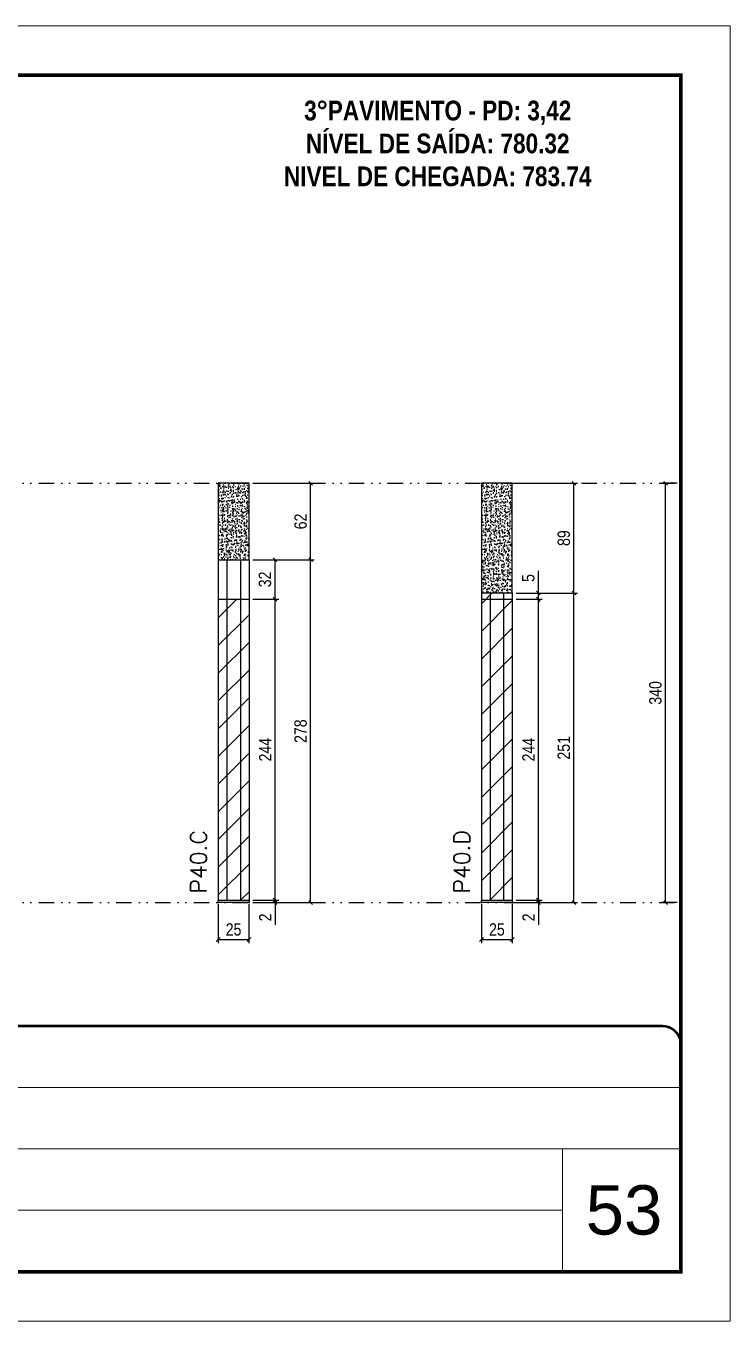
# Model space of a CAD drawing. Extents: x 14400 to 27878, y -21631 to 6985.
# Drawn here: x 15327 to 15898, y -8997 to -7947 of the extents above; entities that cross this region are included whole.
import ezdxf

# ---------------------------------------------------------------- set-up
doc = ezdxf.new("R2010")
doc.units = 0
for name, pattern in [('CONTINUO', [0]), ('DASHED', [0.75, 0.5, -0.25]), ('DIVIDE2', [0.625, 0.25, -0.125, 0, -0.125, 0, -0.125])]:
    doc.linetypes.add(name, pattern=pattern)
for name, color, linetype, lineweight in [('CARIMBO', 255, 'Continuous', 9), ('Folhas', 255, 'Continuous', 9), ('Hachura', 251, 'Continuous', 9), ('SARRAFO DE PRESSAO', 251, 'DASHED', 9), ('Texto Seção', 7, 'Continuous', 15)]:
    doc.layers.add(name, color=color, linetype=linetype, lineweight=lineweight)
for name, color, linetype in [('COTA', 241, 'Continuous'), ('NOMENCLATURA', 7, 'Continuous'), ('Nível', 160, 'Continuous'), ('Painéis', 200, 'Continuous'), ('SARR_2.2x7', 40, 'Continuous')]:
    doc.layers.add(name, color=color, linetype=linetype)
doc.styles.add('ARIAL', font='arial.ttf')
doc.styles.add('COTA TECNICA', font='techl___.ttf', dxfattribs={"height": 10})
doc.styles.add('COTA TECNICA-50', font='techl___.ttf', dxfattribs={"height": 10})
doc.styles.add('REGUA-120', font='ROMANS.shx', dxfattribs={"height": 15})
doc.styles.add('ROMANC', font='techb___.ttf', dxfattribs={"height": 2.5})
doc.dimstyles.new('COTA PAINEL-50', dxfattribs={"dimtxt": 10, "dimasz": 3, "dimexe": 3, "dimexo": 3, "dimgap": 3, "dimtad": 1, "dimdec": 1, "dimzin": 12, "dimdsep": 46, "dimtxsty": 'COTA TECNICA-50', "dimblk1": 'OBLIQUE', "dimblk2": 'OBLIQUE', "dimsah": 1, "dimcen": 0.9, "dimclrd": 4, "dimclre": 4, "dimclrt": 240, "dimadec": 1, "dimazin": 3, "dimtfac": 1, "dimtdec": 1, "dimtmove": 0, "dimatfit": 3, "dimfxl": 1, "dimtolj": 1, "dimtzin": 12, "dimarcsym": 0})
doc.dimstyles.new('PAINEL', dxfattribs={"dimtxt": 10, "dimasz": 3, "dimexe": 3, "dimexo": 3, "dimgap": 3, "dimtad": 1, "dimdec": 1, "dimzin": 12, "dimdsep": 46, "dimtxsty": 'COTA TECNICA', "dimblk1": 'OBLIQUE', "dimblk2": 'OBLIQUE', "dimsah": 1, "dimcen": 0.9, "dimclrd": 4, "dimclre": 4, "dimclrt": 240, "dimadec": 1, "dimazin": 3, "dimtfac": 1, "dimtdec": 1, "dimtmove": 0, "dimatfit": 3, "dimfxl": 1, "dimtolj": 1, "dimtzin": 12, "dimarcsym": 0})

# ---------------------------------------------------------------- blocks, each defined once
blk = doc.blocks.new('9999999999')
at = {"color": 30, "linetype": 'CONTINUO'}
for p, q in [((98564.6, 34379.6), (99584, 34379.6)), ((98564.6, 34329.8), (99488, 34329.8)), ((99584, 34329.8), (99488, 34329.8)), ((99488, 34329.8), (99488, 34230.2)), ((98564.6, 34280), (99488, 34280))]:
    blk.add_line(p, q, dxfattribs=at)
at = {"color": 30, "linetype": 'CONTINUO', "const_width": 2}
blk.add_lwpolyline([(99584, 34230.2), (99584, 34414.4, 0.414214), (99569, 34429.4), (98229, 34429.4, 0.414214), (98214, 34414.4), (98214, 34245.2, 0.414214), (98229, 34230.2), (99584, 34230.2)], format="xyb", dxfattribs=at)
at = {"layer": 'Folhas'}
blk.add_lwpolyline([(98139, 34190.2), (99624, 34190.2), (99624, 35240.2), (98139, 35240.2)], close=True, dxfattribs=at)
at = {"layer": 'Folhas', "color": 30, "const_width": 3}
blk.add_lwpolyline([(98214, 34230.2), (99584, 34230.2), (99584, 35200.2), (98214, 35200.2)], close=True, dxfattribs=at)
blk = doc.blocks.new('_Oblique')
at = {"color": 0, "linetype": 'ByBlock', "lineweight": -2}
blk.add_line((-0.5, -0.5), (0.5, 0.5), dxfattribs=at)
blk = doc.blocks.new('*D2112')
at = {"layer": 'COTA', "color": 4, "lineweight": -2, "transparency": 16777216}
for p, q in [((15855.5, -8317.5), (15843.1, -8317.5)), ((15846.1, -8657.5), (15846.1, -8317.5)), ((15855.5, -8657.5), (15843.1, -8657.5))]:
    blk.add_line(p, q, dxfattribs=at)
at = {"layer": 'Defpoints', "color": 0, "transparency": 16777216}
for p in [(15846.1, -8317.5), (15858.5, -8317.5), (15858.5, -8657.5)]:
    blk.add_point(p, dxfattribs=at)
at = {"layer": 'COTA', "color": 4, "lineweight": -2, "transparency": 16777216, "xscale": 3, "yscale": 3, "zscale": 3}
for p, rotation in [((15846.1, -8317.5), 90), ((15846.1, -8657.5), 270)]:
    blk.add_blockref('_Oblique', p, dxfattribs=dict(at, rotation=rotation))
at = {"layer": 'COTA', "color": 240, "transparency": 16777216, "insert": (15837.9, -8487.5), "char_height": 10, "attachment_point": 5, "rotation": 90, "style": 'COTA TECNICA'}
blk.add_mtext('\\A1;340', dxfattribs=at)
blk = doc.blocks.new('*D4369')
at = {"layer": 'COTA', "color": 4, "lineweight": -2, "transparency": 16777216}
for p, q in [((15483.2, -8658.5), (15483.2, -8690.4)), ((15508.2, -8658.5), (15508.2, -8690.4)), ((15483.2, -8687.4), (15508.2, -8687.4))]:
    blk.add_line(p, q, dxfattribs=at)
at = {"layer": 'Defpoints', "color": 0, "transparency": 16777216}
for p in [(15483.2, -8655.5), (15508.2, -8655.5), (15508.2, -8687.4)]:
    blk.add_point(p, dxfattribs=at)
at = {"layer": 'COTA', "color": 4, "lineweight": -2, "transparency": 16777216, "xscale": 3, "yscale": 3, "zscale": 3, "rotation": 180}
blk.add_blockref('_Oblique', (15483.2, -8687.4), dxfattribs=at)
at = {"layer": 'COTA', "color": 4, "lineweight": -2, "transparency": 16777216, "xscale": 3, "yscale": 3, "zscale": 3}
blk.add_blockref('_Oblique', (15508.2, -8687.4), dxfattribs=at)
at = {"layer": 'COTA', "color": 240, "transparency": 16777216, "insert": (15495.7, -8679.3), "char_height": 10, "attachment_point": 5, "style": 'COTA TECNICA'}
blk.add_mtext('\\A1;25', dxfattribs=at)
blk = doc.blocks.new('*D4370')
at = {"layer": 'COTA', "color": 4, "lineweight": -2, "transparency": 16777216}
for p, q in [((15511.2, -8655.5), (15532.4, -8655.5)), ((15511.2, -8657.5), (15532.4, -8657.5)), ((15529.4, -8655.5), (15529.4, -8652.5)), ((15529.4, -8655.5), (15529.4, -8657.5)), ((15529.4, -8657.5), (15529.4, -8675.6))]:
    blk.add_line(p, q, dxfattribs=at)
at = {"layer": 'Defpoints', "color": 0, "transparency": 16777216}
for p in [(15508.2, -8655.5), (15508.2, -8657.5), (15529.4, -8655.5)]:
    blk.add_point(p, dxfattribs=at)
at = {"layer": 'COTA', "color": 4, "lineweight": -2, "transparency": 16777216, "xscale": 3, "yscale": 3, "zscale": 3}
for p, rotation in [((15529.4, -8655.5), 270), ((15529.4, -8657.5), 90)]:
    blk.add_blockref('_Oblique', p, dxfattribs=dict(at, rotation=rotation))
at = {"layer": 'COTA', "color": 240, "transparency": 16777216, "insert": (15521.4, -8669.5), "char_height": 10, "attachment_point": 5, "rotation": 90, "style": 'COTA TECNICA-50'}
blk.add_mtext('\\A1;2', dxfattribs=at)
blk = doc.blocks.new('*D4371')
at = {"layer": 'COTA', "color": 4, "lineweight": -2, "transparency": 16777216}
for p, q in [((15511.2, -8379.5), (15561.2, -8379.5)), ((15558.2, -8657.5), (15558.2, -8379.5)), ((15511.2, -8657.5), (15561.2, -8657.5))]:
    blk.add_line(p, q, dxfattribs=at)
at = {"layer": 'Defpoints', "color": 0, "transparency": 16777216}
for p in [(15508.2, -8379.5), (15558.2, -8379.5), (15508.2, -8657.5)]:
    blk.add_point(p, dxfattribs=at)
at = {"layer": 'COTA', "color": 4, "lineweight": -2, "transparency": 16777216, "xscale": 3, "yscale": 3, "zscale": 3}
for p, rotation in [((15558.2, -8379.5), 90), ((15558.2, -8657.5), 270)]:
    blk.add_blockref('_Oblique', p, dxfattribs=dict(at, rotation=rotation))
at = {"layer": 'COTA', "color": 240, "transparency": 16777216, "insert": (15550.1, -8518.5), "char_height": 10, "attachment_point": 5, "rotation": 90, "style": 'COTA TECNICA-50'}
blk.add_mtext('\\A1;278', dxfattribs=at)
blk = doc.blocks.new('*D4372')
at = {"layer": 'COTA', "color": 4, "lineweight": -2, "transparency": 16777216}
for p, q in [((15511.2, -8317.5), (15561.2, -8317.5)), ((15558.2, -8379.5), (15558.2, -8317.5)), ((15511.2, -8379.5), (15561.2, -8379.5))]:
    blk.add_line(p, q, dxfattribs=at)
at = {"layer": 'Defpoints', "color": 0, "transparency": 16777216}
for p in [(15508.2, -8317.5), (15558.2, -8317.5), (15508.2, -8379.5)]:
    blk.add_point(p, dxfattribs=at)
at = {"layer": 'COTA', "color": 4, "lineweight": -2, "transparency": 16777216, "xscale": 3, "yscale": 3, "zscale": 3}
for p, rotation in [((15558.2, -8317.5), 90), ((15558.2, -8379.5), 270)]:
    blk.add_blockref('_Oblique', p, dxfattribs=dict(at, rotation=rotation))
at = {"layer": 'COTA', "color": 240, "transparency": 16777216, "insert": (15550.1, -8348.5), "char_height": 10, "attachment_point": 5, "rotation": 90, "style": 'COTA TECNICA'}
blk.add_mtext('\\A1;62', dxfattribs=at)
blk = doc.blocks.new('*D4389')
at = {"layer": 'COTA', "color": 4, "lineweight": -2, "transparency": 16777216}
for p, q in [((15511.2, -8411.5), (15532.4, -8411.5)), ((15529.4, -8655.5), (15529.4, -8411.5)), ((15511.2, -8655.5), (15532.4, -8655.5))]:
    blk.add_line(p, q, dxfattribs=at)
at = {"layer": 'Defpoints', "color": 0, "transparency": 16777216}
for p in [(15508.2, -8411.5), (15529.4, -8411.5), (15508.2, -8655.5)]:
    blk.add_point(p, dxfattribs=at)
at = {"layer": 'COTA', "color": 4, "lineweight": -2, "transparency": 16777216, "xscale": 3, "yscale": 3, "zscale": 3}
for p, rotation in [((15529.4, -8411.5), 90), ((15529.4, -8655.5), 270)]:
    blk.add_blockref('_Oblique', p, dxfattribs=dict(at, rotation=rotation))
at = {"layer": 'COTA', "color": 240, "transparency": 16777216, "insert": (15521.4, -8533.5), "char_height": 10, "attachment_point": 5, "rotation": 90, "style": 'COTA TECNICA'}
blk.add_mtext('\\A1;244', dxfattribs=at)
blk = doc.blocks.new('*D4390')
at = {"layer": 'COTA', "color": 4, "lineweight": -2, "transparency": 16777216}
for p, q in [((15511.2, -8379.5), (15532.4, -8379.5)), ((15529.4, -8411.5), (15529.4, -8379.5)), ((15511.2, -8411.5), (15532.4, -8411.5))]:
    blk.add_line(p, q, dxfattribs=at)
at = {"layer": 'Defpoints', "color": 0, "transparency": 16777216}
for p in [(15508.2, -8379.5), (15529.4, -8379.5), (15508.2, -8411.5)]:
    blk.add_point(p, dxfattribs=at)
at = {"layer": 'COTA', "color": 4, "lineweight": -2, "transparency": 16777216, "xscale": 3, "yscale": 3, "zscale": 3}
for p, rotation in [((15529.4, -8379.5), 90), ((15529.4, -8411.5), 270)]:
    blk.add_blockref('_Oblique', p, dxfattribs=dict(at, rotation=rotation))
at = {"layer": 'COTA', "color": 240, "transparency": 16777216, "insert": (15521.2, -8395.5), "char_height": 10, "attachment_point": 5, "rotation": 90, "style": 'COTA TECNICA'}
blk.add_mtext('\\A1;32', dxfattribs=at)
blk = doc.blocks.new('*D4373')
at = {"layer": 'COTA', "color": 4, "lineweight": -2, "transparency": 16777216}
for p, q in [((15696.8, -8658.5), (15696.8, -8690.4)), ((15721.8, -8658.5), (15721.8, -8690.4)), ((15696.8, -8687.4), (15721.8, -8687.4))]:
    blk.add_line(p, q, dxfattribs=at)
at = {"layer": 'Defpoints', "color": 0, "transparency": 16777216}
for p in [(15696.8, -8655.5), (15721.8, -8655.5), (15721.8, -8687.4)]:
    blk.add_point(p, dxfattribs=at)
at = {"layer": 'COTA', "color": 4, "lineweight": -2, "transparency": 16777216, "xscale": 3, "yscale": 3, "zscale": 3, "rotation": 180}
blk.add_blockref('_Oblique', (15696.8, -8687.4), dxfattribs=at)
at = {"layer": 'COTA', "color": 4, "lineweight": -2, "transparency": 16777216, "xscale": 3, "yscale": 3, "zscale": 3}
blk.add_blockref('_Oblique', (15721.8, -8687.4), dxfattribs=at)
at = {"layer": 'COTA', "color": 240, "transparency": 16777216, "insert": (15709.3, -8679.3), "char_height": 10, "attachment_point": 5, "style": 'COTA TECNICA'}
blk.add_mtext('\\A1;25', dxfattribs=at)
blk = doc.blocks.new('*D4374')
at = {"layer": 'COTA', "color": 4, "lineweight": -2, "transparency": 16777216}
for p, q in [((15724.8, -8655.5), (15746, -8655.5)), ((15724.8, -8657.5), (15746, -8657.5)), ((15743, -8655.5), (15743, -8652.5)), ((15743, -8655.5), (15743, -8657.5)), ((15743, -8657.5), (15743, -8675.6))]:
    blk.add_line(p, q, dxfattribs=at)
at = {"layer": 'Defpoints', "color": 0, "transparency": 16777216}
for p in [(15721.8, -8655.5), (15721.8, -8657.5), (15743, -8655.5)]:
    blk.add_point(p, dxfattribs=at)
at = {"layer": 'COTA', "color": 4, "lineweight": -2, "transparency": 16777216, "xscale": 3, "yscale": 3, "zscale": 3}
for p, rotation in [((15743, -8655.5), 270), ((15743, -8657.5), 90)]:
    blk.add_blockref('_Oblique', p, dxfattribs=dict(at, rotation=rotation))
at = {"layer": 'COTA', "color": 240, "transparency": 16777216, "insert": (15735, -8669.5), "char_height": 10, "attachment_point": 5, "rotation": 90, "style": 'COTA TECNICA-50'}
blk.add_mtext('\\A1;2', dxfattribs=at)
blk = doc.blocks.new('*D4375')
at = {"layer": 'COTA', "color": 4, "lineweight": -2, "transparency": 16777216}
for p, q in [((15724.8, -8406.5), (15774.8, -8406.5)), ((15771.8, -8657.5), (15771.8, -8406.5)), ((15724.8, -8657.5), (15774.8, -8657.5))]:
    blk.add_line(p, q, dxfattribs=at)
at = {"layer": 'Defpoints', "color": 0, "transparency": 16777216}
for p in [(15721.8, -8406.5), (15771.8, -8406.5), (15721.8, -8657.5)]:
    blk.add_point(p, dxfattribs=at)
at = {"layer": 'COTA', "color": 4, "lineweight": -2, "transparency": 16777216, "xscale": 3, "yscale": 3, "zscale": 3}
for p, rotation in [((15771.8, -8406.5), 90), ((15771.8, -8657.5), 270)]:
    blk.add_blockref('_Oblique', p, dxfattribs=dict(at, rotation=rotation))
at = {"layer": 'COTA', "color": 240, "transparency": 16777216, "insert": (15763.6, -8532), "char_height": 10, "attachment_point": 5, "rotation": 90, "style": 'COTA TECNICA-50'}
blk.add_mtext('\\A1;251', dxfattribs=at)
blk = doc.blocks.new('*D4376')
at = {"layer": 'COTA', "color": 4, "lineweight": -2, "transparency": 16777216}
for p, q in [((15724.8, -8317.5), (15774.8, -8317.5)), ((15771.8, -8406.5), (15771.8, -8317.5)), ((15724.8, -8406.5), (15774.8, -8406.5))]:
    blk.add_line(p, q, dxfattribs=at)
at = {"layer": 'Defpoints', "color": 0, "transparency": 16777216}
for p in [(15721.8, -8317.5), (15771.8, -8317.5), (15721.8, -8406.5)]:
    blk.add_point(p, dxfattribs=at)
at = {"layer": 'COTA', "color": 4, "lineweight": -2, "transparency": 16777216, "xscale": 3, "yscale": 3, "zscale": 3}
for p, rotation in [((15771.8, -8317.5), 90), ((15771.8, -8406.5), 270)]:
    blk.add_blockref('_Oblique', p, dxfattribs=dict(at, rotation=rotation))
at = {"layer": 'COTA', "color": 240, "transparency": 16777216, "insert": (15763.6, -8362), "char_height": 10, "attachment_point": 5, "rotation": 90, "style": 'COTA TECNICA'}
blk.add_mtext('\\A1;89', dxfattribs=at)
blk = doc.blocks.new('*D4391')
at = {"layer": 'COTA', "color": 4, "lineweight": -2, "transparency": 16777216}
for p, q in [((15724.8, -8411.5), (15746, -8411.5)), ((15743, -8655.5), (15743, -8411.5)), ((15724.8, -8655.5), (15746, -8655.5))]:
    blk.add_line(p, q, dxfattribs=at)
at = {"layer": 'Defpoints', "color": 0, "transparency": 16777216}
for p in [(15721.8, -8411.5), (15743, -8411.5), (15721.8, -8655.5)]:
    blk.add_point(p, dxfattribs=at)
at = {"layer": 'COTA', "color": 4, "lineweight": -2, "transparency": 16777216, "xscale": 3, "yscale": 3, "zscale": 3}
for p, rotation in [((15743, -8411.5), 90), ((15743, -8655.5), 270)]:
    blk.add_blockref('_Oblique', p, dxfattribs=dict(at, rotation=rotation))
at = {"layer": 'COTA', "color": 240, "transparency": 16777216, "insert": (15734.9, -8533.5), "char_height": 10, "attachment_point": 5, "rotation": 90, "style": 'COTA TECNICA'}
blk.add_mtext('\\A1;244', dxfattribs=at)
blk = doc.blocks.new('*D4392')
at = {"layer": 'COTA', "color": 4, "lineweight": -2, "transparency": 16777216}
for p, q in [((15743, -8406.5), (15743, -8388.4)), ((15724.8, -8406.5), (15746, -8406.5)), ((15743, -8411.5), (15743, -8406.5)), ((15724.8, -8411.5), (15746, -8411.5)), ((15743, -8411.5), (15743, -8414.5))]:
    blk.add_line(p, q, dxfattribs=at)
at = {"layer": 'Defpoints', "color": 0, "transparency": 16777216}
for p in [(15721.8, -8406.5), (15743, -8406.5), (15721.8, -8411.5)]:
    blk.add_point(p, dxfattribs=at)
at = {"layer": 'COTA', "color": 4, "lineweight": -2, "transparency": 16777216, "xscale": 3, "yscale": 3, "zscale": 3}
for p, rotation in [((15743, -8406.5), 270), ((15743, -8411.5), 90)]:
    blk.add_blockref('_Oblique', p, dxfattribs=dict(at, rotation=rotation))
at = {"layer": 'COTA', "color": 240, "transparency": 16777216, "insert": (15734.8, -8394.4), "char_height": 10, "attachment_point": 5, "rotation": 90, "style": 'COTA TECNICA'}
blk.add_mtext('\\A1;5', dxfattribs=at)

msp = doc.modelspace()

# ---------------------------------------------------------------- hatches: boundary and pattern name
at = {"layer": 'COTA'}
h = msp.add_hatch(dxfattribs=at)
h.set_pattern_fill('AR-CONC', color=256, scale=0.03)
h.set_pattern_definition([(50, (-4755, -3205.7253), (5.4655401, -0.4781726), [0.5715, -6.2865]), (355, (-4755, -3205.7253), (-1.0573026, 5.7317054), [0.4572, -5.0292175]), (100.451445, (-4754.5445, -3205.765), (4.4082374, 5.2535326), [0.4857003, -5.3427073]), (46.1842, (-4755, -3204.201), (8.1323712, -1.2612698), [0.85725, -9.42975]), (96.635558, (-4754.322, -3204.3064), (7.122124, 7.4227837), [0.7285507, -8.0140682]), (351.18415, (-4755, -3204.201), (7.122124, 7.4227837), [0.685799, -7.543792]), (21, (-4754.238, -3204.5823), (4.5484317, -3.0679559), [0.5715, -6.2865]), (326, (-4754.238, -3204.5823), (1.8540609, 5.525639), [0.4572, -5.0292]), (71.451445, (-4753.859, -3204.838), (6.4024926, 2.457683), [0.4857003, -5.3426981]), (37.5, (-4755, -3205.7253), (0.0926581, 2.53665117), [0, -4.96824, 0, -5.1054, 0, -5.04825]), (7.5, (-4755, -3205.7253), (2.00458988, 3.00541724), [0, -2.91084, 0, -4.85394, 0, -1.92405]), (327.5, (-4756.6993, -3205.7253), (4.06771786, -0.17186232), [0, -1.905, 0, -5.9436, 0, -7.8867]), (317.5, (-4757.4613, -3205.7253), (4.44387544, 0.76279473), [0, -2.4765, 0, -3.94716, 0, -5.6007])])
h.paths.add_polyline_path([(15508.25, -8317.47), (15483.25, -8317.47), (15483.25, -8379.47), (15508.25, -8379.47)])
h = msp.add_hatch(dxfattribs=at)
h.set_pattern_fill('AR-CONC', color=256, scale=0.03)
h.set_pattern_definition([(50, (-4541.4846, -3205.7253), (5.4655401, -0.4781726), [0.5715, -6.2865]), (355, (-4541.4846, -3205.7253), (-1.0573026, 5.7317054), [0.4572, -5.0292175]), (100.451445, (-4541.029, -3205.765), (4.4082374, 5.2535326), [0.4857003, -5.3427073]), (46.1842, (-4541.4846, -3204.201), (8.1323712, -1.2612698), [0.85725, -9.42975]), (96.635558, (-4540.807, -3204.3064), (7.122124, 7.4227837), [0.7285507, -8.0140682]), (351.18415, (-4541.485, -3204.201), (7.122124, 7.4227837), [0.685799, -7.543792]), (21, (-4540.7226, -3204.5823), (4.5484317, -3.0679559), [0.5715, -6.2865]), (326, (-4540.7226, -3204.5823), (1.8540609, 5.525639), [0.4572, -5.0292]), (71.451445, (-4540.3435, -3204.838), (6.4024926, 2.457683), [0.4857003, -5.3426981]), (37.5, (-4541.4846, -3205.7253), (0.0926581, 2.53665117), [0, -4.96824, 0, -5.1054, 0, -5.04825]), (7.5, (-4541.4846, -3205.7253), (2.00458988, 3.00541724), [0, -2.91084, 0, -4.85394, 0, -1.92405]), (327.5, (-4543.1838, -3205.7253), (4.06771786, -0.17186232), [0, -1.905, 0, -5.9436, 0, -7.8867]), (317.5, (-4543.946, -3205.7253), (4.44387544, 0.76279473), [0, -2.4765, 0, -3.94716, 0, -5.6007])])
h.paths.add_polyline_path([(15721.76, -8317.47), (15696.76, -8317.47), (15696.76, -8406.47), (15721.76, -8406.47)])
at = {"layer": 'Hachura'}
h = msp.add_hatch(dxfattribs=at)
h.set_pattern_fill('ANSI31', color=256, scale=5)
h.paths.add_polyline_path([(14793.27, -8331.47), (14617.27, -8331.47), (14617.27, -8379.47), (14606.27, -8379.47), (14606.27, -8411.47), (14827.27, -8411.47), (14827.27, -8406.47), (14816.27, -8406.47), (14816.27, -8381.47), (14793.27, -8381.47)])
h.paths.add_polyline_path([(14827.27, -8411.47), (14606.27, -8411.47), (14606.27, -8533.47), (14827.27, -8533.47)])
h.paths.add_polyline_path([(14827.27, -8533.47), (14606.27, -8533.47), (14606.27, -8655.47), (14827.27, -8655.47)])
h.paths.add_polyline_path([(15260.02, -8533.47), (15039.02, -8533.47), (15039.02, -8655.47), (15260.02, -8655.47)])
h.paths.add_polyline_path([(15260.02, -8411.47), (15039.02, -8411.47), (15039.02, -8533.47), (15260.02, -8533.47)])
h.paths.add_polyline_path([(15249.02, -8331.47), (15073.02, -8331.47), (15073.02, -8381.47), (15050.02, -8381.47), (15050.02, -8406.47), (15039.02, -8406.47), (15039.02, -8409.47), (15260.02, -8409.47), (15260.02, -8379.47), (15249.02, -8379.47)])
h.paths.add_polyline_path([(15508.25, -8411.47), (15483.25, -8411.47), (15483.25, -8655.47), (15508.25, -8655.47)])
h.paths.add_polyline_path([(15721.76, -8411.47), (15696.76, -8411.47), (15696.76, -8655.47), (15721.76, -8655.47)])
h.paths.add_polyline_path([(15721.76, -8406.47), (15696.76, -8406.47), (15696.76, -8411.47), (15721.76, -8411.47)])

# ---------------------------------------------------------------- linework, layer by layer
at = {"layer": 'COTA'}
for points in [[(15483.25, -8379.47), (15508.25, -8379.47), (15508.25, -8317.47), (15483.25, -8317.47)], [(15696.76, -8406.47), (15721.76, -8406.47), (15721.76, -8317.47), (15696.76, -8317.47)]]:
    msp.add_lwpolyline(points, close=True, dxfattribs=at)
at = {"layer": 'Nível', "color": 4, "linetype": 'DIVIDE2', "ltscale": 50}
for p, q in [((14488.47, -8317.47), (15858.47, -8317.47)), ((14488.47, -8657.47), (15858.47, -8657.47))]:
    msp.add_line(p, q, dxfattribs=at)
at = {"layer": 'Painéis'}
for p, q in [((15483.25, -8379.47), (15483.25, -8655.47)), ((15483.25, -8379.47), (15508.25, -8379.47)), ((15483.25, -8379.47), (15508.25, -8379.47)), ((15508.25, -8379.47), (15508.25, -8655.47)), ((15696.76, -8406.47), (15696.76, -8655.47)), ((15696.76, -8406.47), (15721.76, -8406.47)), ((15696.76, -8406.47), (15721.76, -8406.47)), ((15721.76, -8406.47), (15721.76, -8655.47)), ((15483.25, -8411.47), (15508.25, -8411.47)), ((15696.76, -8411.47), (15721.76, -8411.47)), ((15483.25, -8655.47), (15508.25, -8655.47)), ((15483.25, -8655.47), (15508.25, -8655.47)), ((15483.25, -8657.47), (15483.25, -8655.47)), ((15508.25, -8657.47), (15483.25, -8657.47)), ((15508.25, -8655.47), (15508.25, -8657.47)), ((15696.76, -8655.47), (15721.76, -8655.47)), ((15696.76, -8655.47), (15721.76, -8655.47)), ((15696.76, -8657.47), (15696.76, -8655.47)), ((15721.76, -8657.47), (15696.76, -8657.47)), ((15721.76, -8655.47), (15721.76, -8657.47))]:
    msp.add_line(p, q, dxfattribs=at)
at = {"layer": 'SARR_2.2x7'}
for p, q in [((15490.25, -8379.47), (15490.25, -8655.47)), ((15501.25, -8379.47), (15501.25, -8655.47)), ((15703.76, -8406.47), (15703.76, -8655.47)), ((15714.76, -8406.47), (15714.76, -8655.47))]:
    msp.add_line(p, q, dxfattribs=at)

# ---------------------------------------------------------------- block references
at = {"layer": 'SARRAFO DE PRESSAO', "color": 6, "linetype": 'ByBlock'}
msp.add_blockref('9999999999', (-83725.51, -43186.95), dxfattribs=at)

# ---------------------------------------------------------------- texts
at = {"layer": 'CARIMBO', "style": 'ARIAL'}
msp.add_text('53', height=40, dxfattribs=at).set_placement((15781.33, -8926.61))
at = {"layer": 'NOMENCLATURA', "color": 2, "insert": (15661.31, -7980.69), "char_height": 16, "attachment_point": 2, "style": 'ROMANC'}
msp.add_mtext_dynamic_manual_height_columns('\\P3°PAVIMENTO - PD: 3,42\\PNÍVEL DE SAÍDA: 780.32\\PNIVEL DE CHEGADA: 783.74', width=432.3511, gutter_width=1, heights=[0], dxfattribs=at)
at = {"layer": 'Texto Seção', "char_height": 13, "width": 370.6998, "attachment_point": 7, "rotation": 90, "style": 'REGUA-120'}
for s, insert in [('P40.C', (15473.8, -8650.05)), ('P40.D', (15687.31, -8650.05))]:
    msp.add_mtext(s, dxfattribs=dict(at, insert=insert))

# ---------------------------------------------------------------- dimensions: what is measured, and where the dimension line sits
at = {"layer": 'COTA'}
for base, p1, p2, dimstyle, picture, middle in [((15558.24, -8317.47), (15508.25, -8379.47), (15508.25, -8317.47), 'PAINEL', '*D4372', (15550.13, -8348.47)), ((15771.75, -8317.47), (15721.76, -8406.47), (15721.76, -8317.47), 'PAINEL', '*D4376', (15763.65, -8361.97)), ((15846.09, -8317.47), (15858.47, -8657.47), (15858.47, -8317.47), 'PAINEL', '*D2112', (15837.87, -8487.47)), ((15558.24, -8379.47), (15508.25, -8657.47), (15508.25, -8379.47), 'COTA PAINEL-50', '*D4371', (15550.14, -8518.47)), ((15529.44, -8379.47), (15508.25, -8411.47), (15508.25, -8379.47), 'PAINEL', '*D4390', (15521.22, -8395.47)), ((15742.96, -8406.47), (15721.76, -8411.47), (15721.76, -8406.47), 'PAINEL', '*D4392', (15734.85, -8394.42)), ((15529.44, -8411.47), (15508.25, -8655.47), (15508.25, -8411.47), 'PAINEL', '*D4389', (15521.37, -8533.47)), ((15771.75, -8406.47), (15721.76, -8657.47), (15721.76, -8406.47), 'COTA PAINEL-50', '*D4375', (15763.64, -8531.97)), ((15742.96, -8411.47), (15721.76, -8655.47), (15721.76, -8411.47), 'PAINEL', '*D4391', (15734.88, -8533.47))]:
    dim = msp.add_linear_dim(base=base, p1=p1, p2=p2, angle=90, dimstyle=dimstyle, dxfattribs=at)
    dim.commit()
    dim.dimension.update_dxf_attribs({"geometry": picture, "text_midpoint": middle})
for base, p1, p2, picture, middle in [((15508.25, -8687.36), (15483.25, -8655.47), (15508.25, -8655.47), '*D4369', (15495.75, -8679.25)), ((15721.76, -8687.36), (15696.76, -8655.47), (15721.76, -8655.47), '*D4373', (15709.26, -8679.25))]:
    dim = msp.add_linear_dim(base=base, p1=p1, p2=p2, dimstyle='PAINEL', override={"dimarcsym": 2}, dxfattribs=at)
    dim.commit()
    dim.dimension.update_dxf_attribs({"geometry": picture, "text_midpoint": middle})
for base, p1, p2, picture, middle in [((15529.44, -8655.47), (15508.25, -8657.47), (15508.25, -8655.47), '*D4370', (15529.44, -8669.52)), ((15742.96, -8655.47), (15721.76, -8657.47), (15721.76, -8655.47), '*D4374', (15742.96, -8669.52))]:
    dim = msp.add_linear_dim(base=base, p1=p1, p2=p2, angle=90, dimstyle='COTA PAINEL-50', dxfattribs=at)
    dim.commit()
    dim.dimension.update_dxf_attribs({"geometry": picture, "text_midpoint": middle, "dimtype": 160})

doc.saveas('drawing.dxf')
